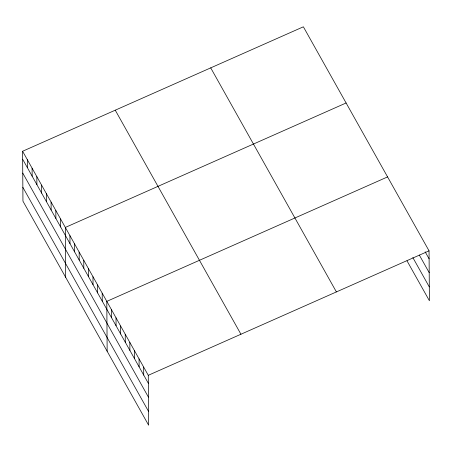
<?xml version="1.0" encoding="UTF-8"?>
<svg xmlns="http://www.w3.org/2000/svg" width="452" height="452" viewBox="0 0 452 452"><rect width="100%" height="100%" fill="white"/><g stroke="black" fill="none" stroke-linecap="round" stroke-linejoin="round"><path stroke-width="0.68" d="M22.6 151.256L148.279 375.307L148.629 425.202L22.95 201.151L22.6 151.256L303.371 26.798L429.05 250.849L429.4 300.744L407.015 260.844M346.102 102.977L65.331 227.435L65.681 277.33M387.579 176.913L106.802 301.371L107.152 351.266M148.279 375.307L429.05 250.849M425.157 251.809L429.106 258.849M419.332 255.069L429.202 272.675M412.845 257.578L429.304 286.918M210.717 67.868L336.395 291.919M115.254 110.186L240.933 334.237M22.656 159.257L148.335 383.307M22.753 173.082L148.431 397.133M22.854 187.326L148.527 411.376M143.668 367.092L143.725 375.092M139.063 358.877L139.12 366.877M134.453 350.662L134.51 358.662M129.843 342.446L129.899 350.447M125.238 334.231L125.294 342.232M120.627 326.016L120.684 334.017M116.023 317.801L116.074 325.802M111.412 309.586L111.469 317.587M102.197 293.156L102.254 301.156M97.587 284.941L97.643 292.941M92.982 276.726L93.033 284.726M88.372 268.511L88.428 276.511M83.761 260.295L83.818 268.296M79.156 252.08L79.213 260.081M74.546 243.865L74.603 251.866M69.941 235.65L69.992 243.651M60.585 218.971L60.636 226.966M55.833 210.508L55.89 218.502M51.087 202.038L51.144 210.039M46.341 193.575L46.398 201.575M41.59 185.111L41.646 193.111M36.844 176.647L36.9 184.648M32.098 168.184L32.154 176.184M27.346 159.72L27.402 167.72"/></g></svg>
